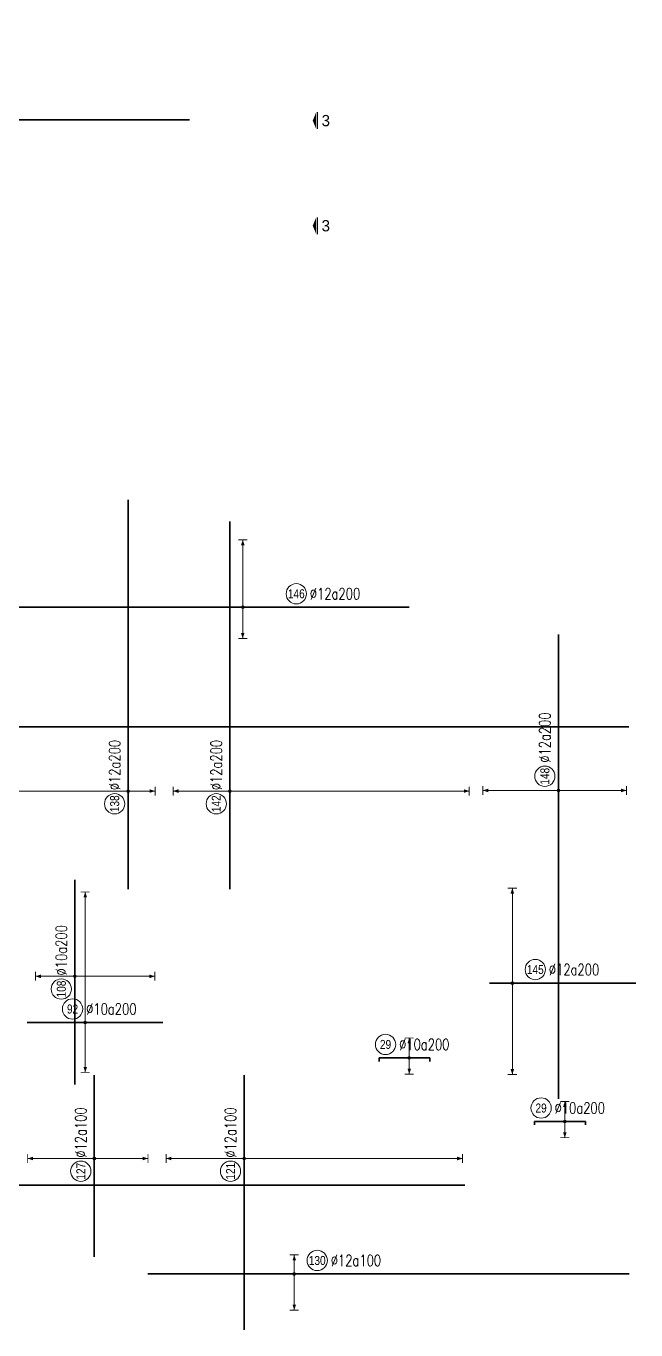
# Model space of a CAD drawing. Header units: millimetres. Extents: x 30086 to 1125792, y -12781 to 95911.
# Drawn here: x 415441 to 442492, y 8470 to 66320 of the extents above; entities that cross this region are included whole.
import ezdxf
from ezdxf.enums import TextEntityAlignment as Align

# ---------------------------------------------------------------- set-up
doc = ezdxf.new("R2010")
doc.units = ezdxf.units.MM
doc.header["$MEASUREMENT"] = 0
for name, color, linetype, lineweight in [('00-TT.Dim', 8, 'Continuous', 13), ('00-TT.Text', 4, 'Continuous', 13), ('NDC_S_DIM', 1, 'Continuous', 9), ('NDC_S_REBAR', 4, 'Continuous', 35), ('NDC_S_VN TEXT', 7, 'Continuous', 20)]:
    doc.layers.add(name, color=color, linetype=linetype, lineweight=lineweight)
doc.styles.add('ARIAL', font='arial.ttf', dxfattribs={"width": 0.8})
doc.styles.add('AUDIT_D_170222151448-0', font='')
doc.styles.add('NDC_ROMANS', font='romans.shx', dxfattribs={"width": 0.8})
doc.styles.add('VNAVANTH', font='')
doc.styles.get('AUDIT_D_170222151448-0').set_extended_font_data('.VnAvantH')
doc.styles.get('VNAVANTH').set_extended_font_data('.VnAvantH')

# ---------------------------------------------------------------- blocks, each defined once
blk = doc.blocks.new('*U94')
h = blk.add_hatch(color=6)
edge = h.paths.add_edge_path()
edge.add_arc((-2.99, 0), 0.3, 0, 360)
at = {"layer": 'NDC_S_DIM', "color": 8}
for q in [(-2.99, 4.24), (-2.99, -8.01)]:
    blk.add_line((-2.99, 0), q, dxfattribs=at)
for points in [[(-3.99, 4.24, 0.2, 0.2, 0), (-1.99, 4.24, 0, 0, 0)], [(-3.99, -8.01, 0.2, 0.2, 0), (-1.99, -8.01, 0, 0, 0)]]:
    blk.add_lwpolyline(points, format="xyseb", dxfattribs=at)
at = {"layer": 'NDC_S_DIM'}
blk.add_circle((2.1, 3), 2.25, dxfattribs=at)
at = {"layer": 'NDC_S_DIM', "color": 6}
blk.add_circle((-2.99, 0), 0.3, dxfattribs=at)
at = {"layer": 'NDC_S_DIM', "color": 8}
for points in [[(-3.39, 3.04), (-2.99, 4.24), (-2.59, 3.04)], [(-3.39, -6.81), (-2.99, -8.01), (-2.59, -6.81)]]:
    blk.add_solid(points, dxfattribs=at)
at = {"layer": 'NDC_S_REBAR'}
for p, q in [((0, 0), (-35.44, 0)), ((-35.44, 0), (-35.44, 0)), ((0, 0), (61.02, 0)), ((61.02, 0), (61.02, 0)), ((61.02, 0), (71.26, 0)), ((-35.44, 0), (-35.44, 0))]:
    blk.add_line(p, q, dxfattribs=at)
at = {"layer": 'NDC_S_VN TEXT', "style": 'ARIAL', "width": 0.8}
blk.add_attdef('KHT', text='', height=2, dxfattribs=at).set_placement((2.1, 3), align=Align.MIDDLE_CENTER)
at = {"layer": 'NDC_S_VN TEXT', "color": 3, "style": 'NDC_ROMANS', "width": 0.75}
blk.add_attdef('DKT', (5.1, 1.75), '', height=2.5, dxfattribs=at)
blk = doc.blocks.new('*U93')
h = blk.add_hatch(color=6)
edge = h.paths.add_edge_path()
edge.add_arc((-2.99, 0), 0.3, 0, 360)
at = {"layer": 'NDC_S_DIM', "color": 8}
for q in [(-2.99, 21.07), (-2.99, -14.93)]:
    blk.add_line((-2.99, 0), q, dxfattribs=at)
for points in [[(-3.99, 21.07, 0.2, 0.2, 0), (-1.99, 21.07, 0, 0, 0)], [(-3.99, -14.93, 0.2, 0.2, 0), (-1.99, -14.93, 0, 0, 0)]]:
    blk.add_lwpolyline(points, format="xyseb", dxfattribs=at)
at = {"layer": 'NDC_S_DIM'}
blk.add_circle((2.1, 3), 2.25, dxfattribs=at)
at = {"layer": 'NDC_S_DIM', "color": 6}
blk.add_circle((-2.99, 0), 0.3, dxfattribs=at)
at = {"layer": 'NDC_S_DIM', "color": 8}
for points in [[(-3.39, 19.87), (-2.99, 21.07), (-2.59, 19.87)], [(-3.39, -13.73), (-2.99, -14.93), (-2.59, -13.73)]]:
    blk.add_solid(points, dxfattribs=at)
at = {"layer": 'NDC_S_REBAR'}
for p, q in [((0, 0), (-67.91, 0)), ((-67.91, 0), (-67.91, 0)), ((0, 0), (191.94, 0)), ((191.94, 0), (191.94, 0)), ((191.94, 0), (191.94, 0)), ((-67.91, 0), (-67.91, 0))]:
    blk.add_line(p, q, dxfattribs=at)
at = {"layer": 'NDC_S_VN TEXT', "style": 'ARIAL', "width": 0.8}
blk.add_attdef('KHT', text='', height=2, dxfattribs=at).set_placement((2.1, 3), align=Align.MIDDLE_CENTER)
at = {"layer": 'NDC_S_VN TEXT', "color": 3, "style": 'NDC_ROMANS', "width": 0.75}
blk.add_attdef('DKT', (5.1, 1.75), '', height=2.5, dxfattribs=at)
blk = doc.blocks.new('*U91')
h = blk.add_hatch(color=6)
edge = h.paths.add_edge_path()
edge.add_arc((-2.99, 0), 0.3, 0, 360)
at = {"layer": 'NDC_S_DIM', "color": 8}
for q in [(-2.99, 21.07), (-2.99, -20.29)]:
    blk.add_line((-2.99, 0), q, dxfattribs=at)
for points in [[(-3.99, 21.07, 0.2, 0.2, 0), (-1.99, 21.07, 0, 0, 0)], [(-3.99, -20.29, 0.2, 0.2, 0), (-1.99, -20.29, 0, 0, 0)]]:
    blk.add_lwpolyline(points, format="xyseb", dxfattribs=at)
at = {"layer": 'NDC_S_DIM'}
blk.add_circle((2.1, 3), 2.25, dxfattribs=at)
at = {"layer": 'NDC_S_DIM', "color": 6}
blk.add_circle((-2.99, 0), 0.3, dxfattribs=at)
at = {"layer": 'NDC_S_DIM', "color": 8}
for points in [[(-3.39, 19.87), (-2.99, 21.07), (-2.59, 19.87)], [(-3.39, -19.09), (-2.99, -20.29), (-2.59, -19.09)]]:
    blk.add_solid(points, dxfattribs=at)
at = {"layer": 'NDC_S_REBAR'}
for p, q in [((0, 0), (-8.04, 0)), ((-8.04, 0), (-8.04, 0)), ((0, 0), (24.42, 0)), ((24.42, 0), (24.42, 0)), ((24.42, 0), (24.42, 0)), ((-8.04, 0), (-8.04, 0))]:
    blk.add_line(p, q, dxfattribs=at)
at = {"layer": 'NDC_S_VN TEXT', "style": 'ARIAL', "width": 0.8}
blk.add_attdef('KHT', text='', height=2, dxfattribs=at).set_placement((2.1, 3), align=Align.MIDDLE_CENTER)
at = {"layer": 'NDC_S_VN TEXT', "color": 3, "style": 'NDC_ROMANS', "width": 0.75}
blk.add_attdef('DKT', (5.1, 1.75), '', height=2.5, dxfattribs=at)
blk = doc.blocks.new('*U90')
h = blk.add_hatch(color=6)
edge = h.paths.add_edge_path()
edge.add_arc((-2.48, 0), 0.3, 0, 360)
at = {"layer": 'NDC_S_DIM', "color": 8}
for q in [(-2.48, 15.65), (-2.48, -30.1)]:
    blk.add_line((-2.48, 0), q, dxfattribs=at)
for points in [[(-3.48, 15.65, 0.2, 0.2, 0), (-1.48, 15.65, 0, 0, 0)], [(-3.48, -30.1, 0.2, 0.2, 0), (-1.48, -30.1, 0, 0, 0)]]:
    blk.add_lwpolyline(points, format="xyseb", dxfattribs=at)
at = {"layer": 'NDC_S_DIM'}
blk.add_circle((2.1, 3), 2.25, dxfattribs=at)
at = {"layer": 'NDC_S_DIM', "color": 6}
blk.add_circle((-2.48, 0), 0.3, dxfattribs=at)
at = {"layer": 'NDC_S_DIM', "color": 8}
for points in [[(-2.88, 14.45), (-2.48, 15.65), (-2.08, 14.45)], [(-2.88, -28.9), (-2.48, -30.1), (-2.08, -28.9)]]:
    blk.add_solid(points, dxfattribs=at)
at = {"layer": 'NDC_S_REBAR'}
for p, q in [((0, 0), (-83.59, 0)), ((-83.59, 0), (-83.59, 0)), ((0, 0), (212.68, 0)), ((212.68, 0), (212.68, 0)), ((212.68, 0), (212.68, 0)), ((-83.59, 0), (-83.59, 0))]:
    blk.add_line(p, q, dxfattribs=at)
at = {"layer": 'NDC_S_VN TEXT', "style": 'ARIAL', "width": 0.8}
blk.add_attdef('KHT', text='', height=2, dxfattribs=at).set_placement((2.1, 3), align=Align.MIDDLE_CENTER)
at = {"layer": 'NDC_S_VN TEXT', "color": 3, "style": 'NDC_ROMANS', "width": 0.75}
blk.add_attdef('DKT', (5.1, 1.75), '', height=2.5, dxfattribs=at)
blk = doc.blocks.new('*U88')
h = blk.add_hatch(color=6)
edge = h.paths.add_edge_path()
edge.add_arc((-2.48, 0), 0.3, 0, 360)
at = {"layer": 'NDC_S_DIM', "color": 8}
for q in [(-2.48, 14.97), (-2.48, -6.91)]:
    blk.add_line((-2.48, 0), q, dxfattribs=at)
for points in [[(-3.48, 14.97, 0.2, 0.2, 0), (-1.48, 14.97, 0, 0, 0)], [(-3.48, -6.91, 0.2, 0.2, 0), (-1.48, -6.91, 0, 0, 0)]]:
    blk.add_lwpolyline(points, format="xyseb", dxfattribs=at)
at = {"layer": 'NDC_S_DIM'}
blk.add_circle((9.4, 3), 2.25, dxfattribs=at)
at = {"layer": 'NDC_S_DIM', "color": 6}
blk.add_circle((-2.48, 0), 0.3, dxfattribs=at)
at = {"layer": 'NDC_S_DIM', "color": 8}
for points in [[(-2.88, 13.77), (-2.48, 14.97), (-2.08, 13.77)], [(-2.88, -5.71), (-2.48, -6.91), (-2.08, -5.71)]]:
    blk.add_solid(points, dxfattribs=at)
at = {"layer": 'NDC_S_REBAR'}
for p, q in [((0, 0), (-93.66, 0)), ((-93.66, 0), (-93.66, 0)), ((0, 0), (34.41, 0)), ((34.41, 0), (34.41, 0)), ((34.41, 0), (34.41, 0)), ((-93.66, 0), (-93.66, 0))]:
    blk.add_line(p, q, dxfattribs=at)
at = {"layer": 'NDC_S_VN TEXT', "style": 'ARIAL', "width": 0.8}
blk.add_attdef('KHT', text='', height=2, dxfattribs=at).set_placement((9.4, 3), align=Align.MIDDLE_CENTER)
at = {"layer": 'NDC_S_VN TEXT', "color": 3, "style": 'NDC_ROMANS', "width": 0.75}
blk.add_attdef('DKT', (12.4, 1.75), '', height=2.5, dxfattribs=at)
blk = doc.blocks.new('*U86')
h = blk.add_hatch(color=6)
edge = h.paths.add_edge_path()
edge.add_arc((0, 0), 0.3, 0, 360)
at = {"layer": 'NDC_S_DIM', "color": 8}
for q in [(0, 20.68), (0, -12.82)]:
    blk.add_line((0, 0), q, dxfattribs=at)
for points in [[(-1, 20.68, 0.2, 0.2, 0), (1, 20.68, 0, 0, 0)], [(-1, -12.82, 0.2, 0.2, 0), (1, -12.82, 0, 0, 0)]]:
    blk.add_lwpolyline(points, format="xyseb", dxfattribs=at)
at = {"layer": 'NDC_S_DIM'}
blk.add_circle((3.43, 3), 2.25, dxfattribs=at)
at = {"layer": 'NDC_S_DIM', "color": 6}
blk.add_circle((0, 0), 0.3, dxfattribs=at)
at = {"layer": 'NDC_S_DIM', "color": 8}
for points in [[(-0.4, 19.48), (0, 20.68), (0.4, 19.48)], [(-0.4, -11.62), (0, -12.82), (0.4, -11.62)]]:
    blk.add_solid(points, dxfattribs=at)
at = {"layer": 'NDC_S_REBAR'}
for p, q in [((0, 0), (-67.75, 0)), ((-67.75, 0), (-67.75, 0)), ((0, 0), (140.22, 0)), ((140.22, 0), (140.22, 0)), ((140.22, 0), (140.22, 0)), ((-67.75, 0), (-67.75, 0))]:
    blk.add_line(p, q, dxfattribs=at)
at = {"layer": 'NDC_S_VN TEXT', "style": 'ARIAL', "width": 0.8}
blk.add_attdef('KHT', text='', height=2, dxfattribs=at).set_placement((3.43, 3), align=Align.MIDDLE_CENTER)
at = {"layer": 'NDC_S_VN TEXT', "color": 3, "style": 'NDC_ROMANS', "width": 0.75}
blk.add_attdef('DKT', (6.43, 1.75), '', height=2.5, dxfattribs=at)
blk = doc.blocks.new('*U71')
h = blk.add_hatch(color=6)
edge = h.paths.add_edge_path()
edge.add_arc((0, 0), 0.3, 0, 360)
at = {"layer": 'NDC_S_DIM', "color": 8}
for q in [(0, 14.78), (0, -11.91)]:
    blk.add_line((0, 0), q, dxfattribs=at)
for points in [[(-1, 14.78, 0.2, 0.2, 0), (1, 14.78, 0, 0, 0)], [(-1, -11.91, 0.2, 0.2, 0), (1, -11.91, 0, 0, 0)]]:
    blk.add_lwpolyline(points, format="xyseb", dxfattribs=at)
at = {"layer": 'NDC_S_DIM'}
blk.add_circle((-2.82, 3), 2.25, dxfattribs=at)
at = {"layer": 'NDC_S_DIM', "color": 6}
blk.add_circle((0, 0), 0.3, dxfattribs=at)
at = {"layer": 'NDC_S_DIM', "color": 8}
for points in [[(-0.4, 13.58), (0, 14.78), (0.4, 13.58)], [(-0.4, -10.71), (0, -11.91), (0.4, -10.71)]]:
    blk.add_solid(points, dxfattribs=at)
at = {"layer": 'NDC_S_REBAR'}
for p, q in [((0, 0), (-21.78, 0)), ((-21.78, 0), (-21.78, 0)), ((0, 0), (18.52, 0)), ((18.52, 0), (18.52, 0)), ((18.52, 0), (18.52, 0)), ((-21.78, 0), (-21.78, 0))]:
    blk.add_line(p, q, dxfattribs=at)
at = {"layer": 'NDC_S_VN TEXT', "style": 'ARIAL', "width": 0.8}
blk.add_attdef('KHT', text='', height=2, dxfattribs=at).set_placement((-2.82, 3), align=Align.MIDDLE_CENTER)
at = {"layer": 'NDC_S_VN TEXT', "color": 3, "style": 'NDC_ROMANS', "width": 0.75}
blk.add_attdef('DKT', (0.18, 1.75), '', height=2.5, dxfattribs=at)
blk = doc.blocks.new('*U70')
h = blk.add_hatch(color=6)
edge = h.paths.add_edge_path()
edge.add_arc((0, 0), 0.3, 0, 360)
at = {"layer": 'NDC_S_DIM', "color": 8}
for q in [(0, 17.29), (0, -48.46)]:
    blk.add_line((0, 0), q, dxfattribs=at)
for points in [[(-1, 17.29, 0.2, 0.2, 0), (1, 17.29, 0, 0, 0)], [(-1, -48.46, 0.2, 0.2, 0), (1, -48.46, 0, 0, 0)]]:
    blk.add_lwpolyline(points, format="xyseb", dxfattribs=at)
at = {"layer": 'NDC_S_DIM'}
blk.add_circle((-2.82, 3), 2.25, dxfattribs=at)
at = {"layer": 'NDC_S_DIM', "color": 6}
blk.add_circle((0, 0), 0.3, dxfattribs=at)
at = {"layer": 'NDC_S_DIM', "color": 8}
for points in [[(-0.4, 16.09), (0, 17.29), (0.4, 16.09)], [(-0.4, -47.26), (0, -48.46), (0.4, -47.26)]]:
    blk.add_solid(points, dxfattribs=at)
at = {"layer": 'NDC_S_REBAR'}
for p, q in [((0, 0), (-38.03, 0)), ((-38.03, 0), (-38.03, 0)), ((0, 0), (18.52, 0)), ((18.52, 0), (18.52, 0)), ((18.52, 0), (18.52, 0)), ((-38.03, 0), (-38.03, 0))]:
    blk.add_line(p, q, dxfattribs=at)
at = {"layer": 'NDC_S_VN TEXT', "style": 'ARIAL', "width": 0.8}
blk.add_attdef('KHT', text='', height=2, dxfattribs=at).set_placement((-2.82, 3), align=Align.MIDDLE_CENTER)
at = {"layer": 'NDC_S_VN TEXT', "color": 3, "style": 'NDC_ROMANS', "width": 0.75}
blk.add_attdef('DKT', (0.18, 1.75), '', height=2.5, dxfattribs=at)
blk = doc.blocks.new('*U68')
h = blk.add_hatch(color=6)
edge = h.paths.add_edge_path()
edge.add_arc((-4.52, 0), 0.3, 0, 360)
at = {"layer": 'NDC_S_DIM', "color": 8}
for q in [(-4.52, 16.76), (-4.52, -15.1)]:
    blk.add_line((-4.52, 0), q, dxfattribs=at)
for points in [[(-5.52, 16.76, 0.2, 0.2, 0), (-3.52, 16.76, 0, 0, 0)], [(-5.52, -15.1, 0.2, 0.2, 0), (-3.52, -15.1, 0, 0, 0)]]:
    blk.add_lwpolyline(points, format="xyseb", dxfattribs=at)
at = {"layer": 'NDC_S_DIM'}
blk.add_circle((-1.38, 3), 2.25, dxfattribs=at)
at = {"layer": 'NDC_S_DIM', "color": 6}
blk.add_circle((-4.52, 0), 0.3, dxfattribs=at)
at = {"layer": 'NDC_S_DIM', "color": 8}
for points in [[(-4.92, 15.56), (-4.52, 16.76), (-4.12, 15.56)], [(-4.92, -13.9), (-4.52, -15.1), (-4.12, -13.9)]]:
    blk.add_solid(points, dxfattribs=at)
at = {"layer": 'NDC_S_REBAR'}
for p, q in [((0, 0), (-72.96, 0)), ((-72.96, 0), (-72.96, 0)), ((0, 0), (30.09, 0)), ((30.09, 0), (30.09, 0)), ((30.09, 0), (30.09, 0)), ((-72.96, 0), (-72.96, 0))]:
    blk.add_line(p, q, dxfattribs=at)
at = {"layer": 'NDC_S_VN TEXT', "style": 'ARIAL', "width": 0.8}
blk.add_attdef('KHT', text='', height=2, dxfattribs=at).set_placement((-1.38, 3), align=Align.MIDDLE_CENTER)
at = {"layer": 'NDC_S_VN TEXT', "color": 3, "style": 'NDC_ROMANS', "width": 0.75}
blk.add_attdef('DKT', (1.62, 1.75), '', height=2.5, dxfattribs=at)
blk = doc.blocks.new('*U67')
h = blk.add_hatch(color=6)
edge = h.paths.add_edge_path()
edge.add_arc((0, 0), 0.3, 0, 360)
at = {"layer": 'NDC_S_DIM', "color": 8}
for q in [(0, 42.1), (0, -5.96)]:
    blk.add_line((0, 0), q, dxfattribs=at)
for points in [[(-1, 42.1, 0.2, 0.2, 0), (1, 42.1, 0, 0, 0)], [(-1, -5.96, 0.2, 0.2, 0), (1, -5.96, 0, 0, 0)]]:
    blk.add_lwpolyline(points, format="xyseb", dxfattribs=at)
at = {"layer": 'NDC_S_DIM'}
blk.add_circle((-2.82, 3), 2.25, dxfattribs=at)
at = {"layer": 'NDC_S_DIM', "color": 6}
blk.add_circle((0, 0), 0.3, dxfattribs=at)
at = {"layer": 'NDC_S_DIM', "color": 8}
for points in [[(-0.4, 40.9), (0, 42.1), (0.4, 40.9)], [(-0.4, -4.76), (0, -5.96), (0.4, -4.76)]]:
    blk.add_solid(points, dxfattribs=at)
at = {"layer": 'NDC_S_REBAR'}
for p, q in [((0, 0), (-21.79, 0)), ((-21.79, 0), (-21.79, 0)), ((0, 0), (64.63, 0)), ((64.63, 0), (64.63, 0)), ((64.63, 0), (64.63, 0)), ((-21.79, 0), (-21.79, 0))]:
    blk.add_line(p, q, dxfattribs=at)
at = {"layer": 'NDC_S_VN TEXT', "style": 'ARIAL', "width": 0.8}
blk.add_attdef('KHT', text='', height=2, dxfattribs=at).set_placement((-2.82, 3), align=Align.MIDDLE_CENTER)
at = {"layer": 'NDC_S_VN TEXT', "color": 3, "style": 'NDC_ROMANS', "width": 0.75}
blk.add_attdef('DKT', (0.18, 1.75), '', height=2.5, dxfattribs=at)
blk = doc.blocks.new('*U66')
h = blk.add_hatch(color=6)
edge = h.paths.add_edge_path()
edge.add_arc((0, 0), 0.3, 0, 360)
at = {"layer": 'NDC_S_DIM', "color": 8}
for q in [(0, 12.58), (0, -53.11)]:
    blk.add_line((0, 0), q, dxfattribs=at)
for points in [[(-1, 12.58, 0.2, 0.2, 0), (1, 12.58, 0, 0, 0)], [(-1, -53.11, 0.2, 0.2, 0), (1, -53.11, 0, 0, 0)]]:
    blk.add_lwpolyline(points, format="xyseb", dxfattribs=at)
at = {"layer": 'NDC_S_DIM'}
blk.add_circle((-2.82, 3), 2.25, dxfattribs=at)
at = {"layer": 'NDC_S_DIM', "color": 6}
blk.add_circle((0, 0), 0.3, dxfattribs=at)
at = {"layer": 'NDC_S_DIM', "color": 8}
for points in [[(-0.4, 11.38), (0, 12.58), (0.4, 11.38)], [(-0.4, -51.91), (0, -53.11), (0.4, -51.91)]]:
    blk.add_solid(points, dxfattribs=at)
at = {"layer": 'NDC_S_REBAR'}
for p, q in [((0, 0), (-21.79, 0)), ((-21.79, 0), (-21.79, 0)), ((0, 0), (59.77, 0)), ((59.77, 0), (59.77, 0)), ((59.77, 0), (59.77, 0)), ((-21.79, 0), (-21.79, 0))]:
    blk.add_line(p, q, dxfattribs=at)
at = {"layer": 'NDC_S_VN TEXT', "style": 'ARIAL', "width": 0.8}
blk.add_attdef('KHT', text='', height=2, dxfattribs=at).set_placement((-2.82, 3), align=Align.MIDDLE_CENTER)
at = {"layer": 'NDC_S_VN TEXT', "color": 3, "style": 'NDC_ROMANS', "width": 0.75}
blk.add_attdef('DKT', (0.18, 1.75), '', height=2.5, dxfattribs=at)
blk = doc.blocks.new('*U471')
h = blk.add_hatch(color=6)
edge = h.paths.add_edge_path()
edge.add_arc((0, 0), 0.3, 0, 360)
at = {"layer": 'NDC_S_DIM', "color": 8}
for q in [(0, 8.71), (0, -17.73)]:
    blk.add_line((0, 0), q, dxfattribs=at)
for points in [[(-1, 8.71, 0.2, 0.2, 0), (1, 8.71, 0, 0, 0)], [(-1, -17.73, 0.2, 0.2, 0), (1, -17.73, 0, 0, 0)]]:
    blk.add_lwpolyline(points, format="xyseb", dxfattribs=at)
at = {"layer": 'NDC_S_DIM'}
blk.add_circle((-2.82, 3), 2.25, dxfattribs=at)
at = {"layer": 'NDC_S_DIM', "color": 6}
blk.add_circle((0, 0), 0.3, dxfattribs=at)
at = {"layer": 'NDC_S_DIM', "color": 8}
for points in [[(-0.4, 7.51), (0, 8.71), (0.4, 7.51)], [(-0.4, -16.53), (0, -17.73), (0.4, -16.53)]]:
    blk.add_solid(points, dxfattribs=at)
at = {"layer": 'NDC_S_REBAR'}
for p, q in [((0, 0), (-23.99, 0)), ((-23.99, 0), (-23.99, 0)), ((0, 0), (21.43, 0)), ((21.43, 0), (21.43, 0)), ((21.43, 0), (21.43, 0)), ((-23.99, 0), (-23.99, 0))]:
    blk.add_line(p, q, dxfattribs=at)
at = {"layer": 'NDC_S_VN TEXT', "style": 'ARIAL', "width": 0.8}
blk.add_attdef('KHT', text='', height=2, dxfattribs=at).set_placement((-2.82, 3), align=Align.MIDDLE_CENTER)
at = {"layer": 'NDC_S_VN TEXT', "color": 3, "style": 'NDC_ROMANS', "width": 0.75}
blk.add_attdef('DKT', (0.18, 1.75), '', height=2.5, dxfattribs=at)
blk = doc.blocks.new('*U470')
h = blk.add_hatch(color=6)
edge = h.paths.add_edge_path()
edge.add_arc((0, 0), 0.3, 0, 360)
at = {"layer": 'NDC_S_DIM', "color": 8}
for q in [(0, 28.95), (0, -11.05)]:
    blk.add_line((0, 0), q, dxfattribs=at)
for points in [[(-1, 28.95, 0.2, 0.2, 0), (1, 28.95, 0, 0, 0)], [(-1, -11.05, 0.2, 0.2, 0), (1, -11.05, 0, 0, 0)]]:
    blk.add_lwpolyline(points, format="xyseb", dxfattribs=at)
at = {"layer": 'NDC_S_DIM'}
blk.add_circle((-2.82, 3), 2.25, dxfattribs=at)
at = {"layer": 'NDC_S_DIM', "color": 6}
blk.add_circle((0, 0), 0.3, dxfattribs=at)
at = {"layer": 'NDC_S_DIM', "color": 8}
for points in [[(-0.4, 27.75), (0, 28.95), (0.4, 27.75)], [(-0.4, -9.85), (0, -11.05), (0.4, -9.85)]]:
    blk.add_solid(points, dxfattribs=at)
at = {"layer": 'NDC_S_REBAR'}
for p, q in [((0, 0), (-12.88, 0)), ((-12.88, 0), (-12.88, 0)), ((0, 0), (11.52, 0)), ((11.52, 0), (11.52, 0)), ((11.52, 0), (17.21, 0)), ((-12.88, 0), (-12.88, 0))]:
    blk.add_line(p, q, dxfattribs=at)
at = {"layer": 'NDC_S_VN TEXT', "style": 'ARIAL', "width": 0.8}
blk.add_attdef('KHT', text='', height=2, dxfattribs=at).set_placement((-2.82, 3), align=Align.MIDDLE_CENTER)
at = {"layer": 'NDC_S_VN TEXT', "color": 3, "style": 'NDC_ROMANS', "width": 0.75}
blk.add_attdef('DKT', (0.18, 1.75), '', height=2.5, dxfattribs=at)
blk = doc.blocks.new('00-3T-Cut Symbol')
at = {"color": 0, "ltscale": 2}
blk.add_line((2.21, 1.22), (-2.21, 1.22), dxfattribs=at)
blk.add_lwpolyline([(0, 0, 0, 4.29, 0), (0, 0.89, 2.5, 2.5, 0)], format="xyseb", dxfattribs=at)
at = {"layer": '00-TT.Dim', "style": 'AUDIT_D_170222151448-0'}
blk.add_attdef('NUMBER', text='', height=3, dxfattribs=at).set_placement((0, 1.87), align=Align.MIDDLE_CENTER)
blk = doc.blocks.new('*U479')
h = blk.add_hatch(color=6)
edge = h.paths.add_edge_path()
edge.add_arc((2.44, 0), 0.3, 0, 360)
at = {"layer": 'NDC_S_DIM', "color": 8}
for q in [(2.44, 4.42), (2.44, -3.58)]:
    blk.add_line((2.44, 0), q, dxfattribs=at)
for points in [[(1.44, 4.42, 0.2, 0.2, 0), (3.44, 4.42, 0, 0, 0)], [(1.44, -3.58, 0.2, 0.2, 0), (3.44, -3.58, 0, 0, 0)]]:
    blk.add_lwpolyline(points, format="xyseb", dxfattribs=at)
at = {"layer": 'NDC_S_DIM'}
blk.add_circle((-2.82, 3), 2.25, dxfattribs=at)
at = {"layer": 'NDC_S_DIM', "color": 6}
blk.add_circle((2.44, 0), 0.3, dxfattribs=at)
at = {"layer": 'NDC_S_DIM', "color": 8}
for points in [[(2.04, 3.22), (2.44, 4.42), (2.84, 3.22)], [(2.04, -2.38), (2.44, -3.58), (2.84, -2.38)]]:
    blk.add_solid(points, dxfattribs=at)
at = {"layer": 'NDC_S_REBAR'}
for p, q in [((0, 0), (-4.25, 0)), ((-4.25, 0), (-4.25, -0.75)), ((0, 0), (7, 0)), ((7, 0), (7, -0.75)), ((-4.25, -0.75), (-4.25, -0.75)), ((7, -0.75), (7, -0.75))]:
    blk.add_line(p, q, dxfattribs=at)
at = {"layer": 'NDC_S_VN TEXT', "style": 'ARIAL', "width": 0.8}
blk.add_attdef('KHT', text='', height=2, dxfattribs=at).set_placement((-2.82, 3), align=Align.MIDDLE_CENTER)
at = {"layer": 'NDC_S_VN TEXT', "color": 3, "style": 'NDC_ROMANS', "width": 0.75}
blk.add_attdef('DKT', (0.18, 1.75), '', height=2.5, dxfattribs=at)

msp = doc.modelspace()

# ---------------------------------------------------------------- block references
at = {"xscale": 200, "yscale": 200, "zscale": 200}
for name, p, values in [('*U86', (394649.8, 62163.9), {'KHT': '141', 'DKT': '%%c12a200'}), ('*U88', (425547.2, 40532.7), {'KHT': '146', 'DKT': '%%c12a200'}), ('*U90', (399635.8, 35221), {'KHT': '128', 'DKT': '%%c12a200'}), ('*U470', (418067.5, 22109.1), {'KHT': '92', 'DKT': '%%c10a200'}), ('*U91', (437608.1, 23858.3), {'KHT': '145', 'DKT': '%%c12a200'}), ('*U479', (431950, 20536.3), {'KHT': '29', 'DKT': '%%c10a200'}), ('*U93', (396512.2, 14885.6), {'KHT': '118', 'DKT': '%%c12a100'}), ('*U479', (438849.5, 17716.3), {'KHT': '29', 'DKT': '%%c10a200'}), ('*U94', (427934.9, 10951.4), {'KHT': '130', 'DKT': '%%c12a100'})]:
    msp.add_blockref(name, p, dxfattribs=at).add_auto_attribs(values)
at = {"color": 1}
ref = msp.add_blockref('00-3T-Cut Symbol', (428155.6, 62126.2), dxfattribs=dict(at, xscale=-166.6666666493984, yscale=166.6666666494566, zscale=166.6666666494306, rotation=270))
ref.add_attrib('NUMBER', '3', dxfattribs={"layer": '00-TT.Text', "color": 7, "height": 500, "style": 'VNAVANTH'}).set_placement((428735.9, 62126.2), align=Align.MIDDLE_CENTER)
ref = msp.add_blockref('00-3T-Cut Symbol', (428155.6, 57461.7), dxfattribs=dict(at, xscale=-166.6666666493984, yscale=166.6666666494566, zscale=166.6666666494306, rotation=270))
ref.add_attrib('NUMBER', '3', dxfattribs={"layer": '00-TT.Text', "color": 7, "height": 500, "style": 'VNAVANTH'}).set_placement((428735.9, 57461.7), align=Align.MIDDLE_CENTER)
at = {"xscale": 200, "yscale": 200, "zscale": 200, "rotation": 90}
for name, p, values in [('*U67', (419969.9, 32378.2), {'KHT': '138', 'DKT': '%%c12a200'}), ('*U66', (424478.2, 32378.2), {'KHT': '142', 'DKT': '%%c12a200'}), ('*U68', (439052, 33311.3), {'KHT': '148', 'DKT': '%%c12a200'}), ('*U471', (417604.2, 24159.4), {'KHT': '108', 'DKT': '%%c10a200'}), ('*U71', (418468.5, 16076), {'KHT': '127', 'DKT': '%%c12a100'}), ('*U70', (425108.3, 16076), {'KHT': '121', 'DKT': '%%c12a100'})]:
    msp.add_blockref(name, p, dxfattribs=at).add_auto_attribs(values)

doc.saveas('drawing.dxf')
